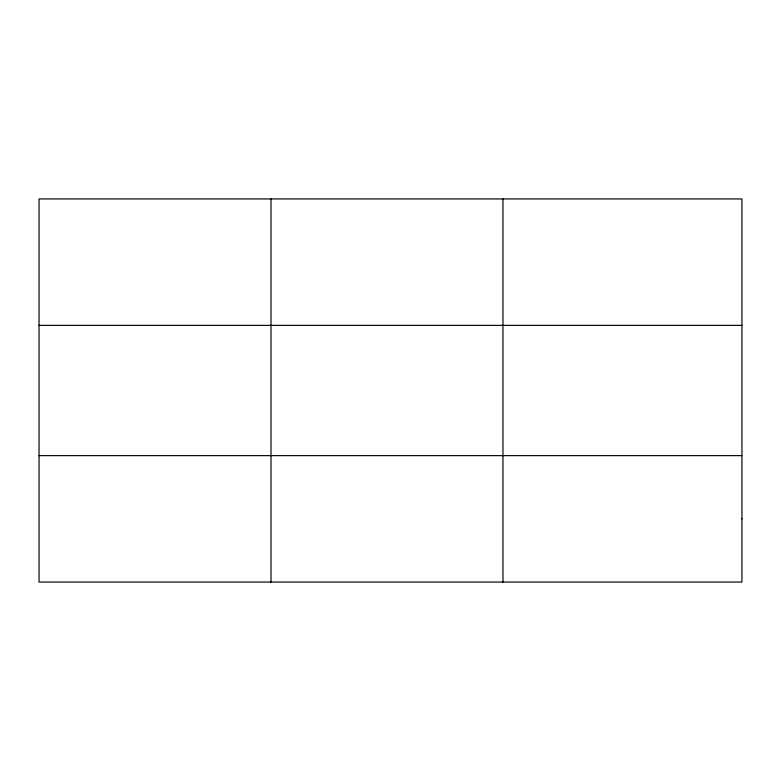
<?xml version="1.0" encoding="UTF-8"?>
<svg xmlns="http://www.w3.org/2000/svg" width="781" height="781" viewBox="0 0 781 781"><rect width="100%" height="100%" fill="white"/><g stroke="black" fill="none" stroke-linecap="round" stroke-linejoin="round"><path stroke-width="1.17" d="M271.007 582.06L271.007 198.94M39.05 325.374L741.95 325.374M39.05 455.626L741.95 455.626M502.964 198.94L502.964 582.06M741.95 518.848L741.95 582.06L39.05 582.06L39.05 198.94L741.95 198.94L741.95 518.848"/></g></svg>
